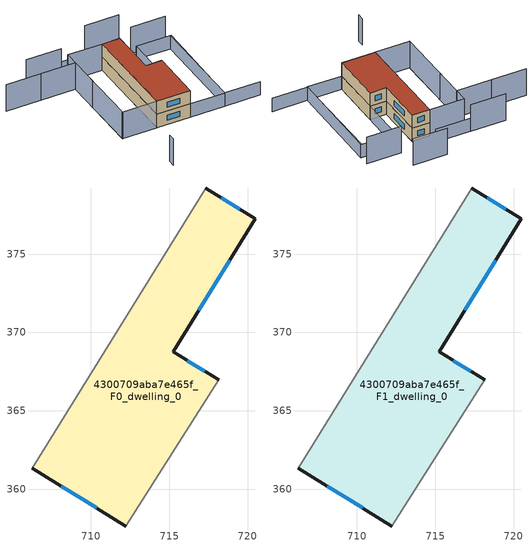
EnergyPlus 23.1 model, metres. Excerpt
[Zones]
4300709aba7e465f_F0_dwelling_0
 floor ground (EU_floor_Construction): 720.49,377.26 715.25,368.75 718.16,366.97 712.23,357.65 706.25,361.33 717.32,379.22 z0
 wall outside (EU_wall_Construction): 718.16,366.97 715.25,368.75 720.49,377.26 717.32,379.22 / 706.25,361.33 712.23,357.65 z0:3
 wall adiabatic (EU_wall_Construction): 717.32,379.22 706.25,361.33 / 712.23,357.65 718.16,366.97 z0:3
 window (EU_Window_Construction): 719.51,377.87 718.31,378.61 / 716.89,371.4 718.86,374.61 / 717.25,367.52 716.16,368.2 / 708.11,360.19 710.37,358.8 z0.93:2.07
4300709aba7e465f_F1_dwelling_0
 floor to 4300709aba7e465f_F0_dwelling_0 (EU_floor_Construction): 720.49,377.26 715.25,368.75 718.15,366.97 712.23,357.65 706.25,361.33 717.32,379.22 z3
 wall outside (EU_wall_Construction): 718.16,366.97 715.25,368.75 720.49,377.26 717.32,379.22 / 706.25,361.33 712.23,357.65 z3:6
 wall adiabatic (EU_wall_Construction): 717.32,379.22 706.25,361.33 / 712.23,357.65 718.16,366.97 z3:6
 window (EU_Window_Construction): 719.51,377.87 718.31,378.61 / 716.89,371.4 718.86,374.61 / 717.25,367.52 716.16,368.2 / 708.11,360.19 710.37,358.8 z3.93:5.07
 roof outside (EU_roof_Construction): 712.23,357.65 718.16,366.97 715.25,368.75 720.49,377.26 717.32,379.22 706.25,361.33 z6
shading: 724.78,349.85 718.45,353.82 / 718.45,353.82 729.6,371.61 / 718.55,381.18 712.35,385.06 / 729.7,371.51 718.39,353.73 / 718.39,353.73 712.23,357.65 / 712.23,357.65 723.54,375.43 / 723.54,375.43 729.7,371.51 z0:3; 703.37,384.48 709.59,380.63 / 709.59,380.63 700.01,365.15 / 697.15,388.32 703.37,384.47 / 727.07,381.11 720.92,384.96 / 730.86,373.38 724.65,377.25 / 697.92,353.96 697.18,352.77 / 712.35,385.07 706.06,389.01 / 717.32,379.22 706.23,361.32 / 706.23,361.32 700.02,365.17 / 700.02,365.17 711.1,383.07 / 711.1,383.07 717.32,379.22 z0:6
[Building]
EU S2 Campaign: North Axis=0; Terrain=City; Solar Distribution=FullExterior
[Site:Location]
Montreal-Trudeau.Intl.AP: Latitude=45.4667; Longitude=-73.75; Time Zone=-5; Elevation=36
[SizingPeriod:WeatherFileDays]
AnnualSizingPeriod: Begin Month=1; Begin Day of Month=1; End Month=12; End Day of Month=31; Day of Week for Start Day=Monday; Use Weather File Daylight Saving Period=No; Use Weather File Rain and Snow Indicators=No
[MATERIAL]
EU_InternalMass_Material: Roughness=MediumRough; Thickness=0.1; Conductivity=1; Density=1800; Specific Heat=900; Thermal Absorptance=0.9; Solar Absorptance=0.7; Visible Absorptance=0.7
[MATERIAL:NOMASS] Roughness=MediumRough; Thermal Absorptance=0.9; Solar Absorptance=0.7; Visible Absorptance=0.7
Name | Thermal Resistance
EU_wall_NoMass; EU_floor_NoMass | 1.36485
EU_roof_NoMass | 2.55992
[WINDOWMATERIAL:SIMPLEGLAZINGSYSTEM]
EU_Window_SimpleGlazing: UFactor=3.92339; Solar Heat Gain Coefficient=0.8; Visible Transmittance=0.8
[CONSTRUCTION]
EU_wall_Construction: EU_wall_NoMass
EU_roof_Construction: EU_roof_NoMass
EU_floor_Construction: EU_floor_NoMass
EU_Window_Construction: EU_Window_SimpleGlazing
EU_InternalMass_Construction: EU_InternalMass_Material
[ZONE] Type=1; Multiplier=1; Ceiling Height=autocalculate; Volume=347.019; Floor Area=autocalculate; Part of Total Floor Area=Yes
4300709aba7e465f_F0_dwelling_0; 4300709aba7e465f_F1_dwelling_0
[INTERNALMASS] Construction=EU_InternalMass_Construction; Surface Area=115.673
Name | Zone or ZoneList
4300709aba7e465f_F0_dwelling_0_EU_InternalMass | 4300709aba7e465f_F0_dwelling_0
4300709aba7e465f_F1_dwelling_0_EU_InternalMass | 4300709aba7e465f_F1_dwelling_0
[OTHEREQUIPMENT] Fuel Type=Electricity; Design Level Calculation Method=Watts/Area; Power per Zone Floor Area=1; Fraction Latent=0; Fraction Radiant=0; Fraction Lost=0; Carbon Dioxide Generation Rate=0; EndUse Subcategory=EU_Step8_InternalGains
Name | Zone or ZoneList or Space or SpaceList | Schedule
EU_Step8_InternalGain_4300709aba7e465f_F0_dwelling_0_f000 | 4300709aba7e465f_F0_dwelling_0 | EU_Step8_GainSchedule_4300709aba7e465f_F0_dwelling_0_f000
EU_Step8_InternalGain_4300709aba7e465f_F1_dwelling_0_f000 | 4300709aba7e465f_F1_dwelling_0 | EU_Step8_GainSchedule_4300709aba7e465f_F1_dwelling_0_f000
[ZONEVENTILATION:DESIGNFLOWRATE] Schedule=EU_AlwaysOn; Design Flow Rate Calculation Method=AirChanges/Hour; Air Changes per Hour=0.860309; Ventilation Type=Natural; Fan Pressure Rise=0; Fan Total Efficiency=1; Constant Term Coefficient=1; Temperature Term Coefficient=0; Velocity Term Coefficient=0; Velocity Squared Term Coefficient=0; Minimum Indoor Temperature=-100; Maximum Indoor Temperature=100; Delta Temperature=-100; Minimum Outdoor Temperature=-100; Maximum Outdoor Temperature=100; Maximum Wind Speed=40
Name | Zone or ZoneList or Space or SpaceList
EU_ConstantAir_4300709aba7e465f_F0_dwelling_0 | 4300709aba7e465f_F0_dwelling_0
EU_ConstantAir_4300709aba7e465f_F1_dwelling_0 | 4300709aba7e465f_F1_dwelling_0
[HVACTEMPLATE:THERMOSTAT] Constant Heating Setpoint=20; Constant Cooling Setpoint=50
EU_HeatOnly_4300709aba7e465f_F0_dwelling_0; EU_HeatOnly_4300709aba7e465f_F1_dwelling_0
[HVACTEMPLATE:ZONE:IDEALLOADSAIRSYSTEM] System Availability Schedule=EU_AlwaysOn; Maximum Heating Supply Air Temperature=50; Minimum Cooling Supply Air Temperature=13; Maximum Heating Supply Air Humidity Ratio=0.0156; Minimum Cooling Supply Air Humidity Ratio=0.0077; Heating Limit=NoLimit; Cooling Limit=NoLimit; Heating Availability Schedule=EU_AlwaysOn; Cooling Availability Schedule=EU_CoolingOff; Dehumidification Control Type=ConstantSensibleHeatRatio; Cooling Sensible Heat Ratio=0.7; Dehumidification Setpoint=60; Humidification Control Type=None; Humidification Setpoint=30; Outdoor Air Method=None; Outdoor Air Flow Rate per Person=0.00944; Outdoor Air Flow Rate per Zone Floor Area=0; Outdoor Air Flow Rate per Zone=0; Demand Controlled Ventilation Type=None; Outdoor Air Economizer Type=NoEconomizer; Heat Recovery Type=None; Sensible Heat Recovery Effectiveness=0.7; Latent Heat Recovery Effectiveness=0.65
Name | Template Thermostat
4300709aba7e465f_F0_dwelling_0 | EU_HeatOnly_4300709aba7e465f_F0_dwelling_0
4300709aba7e465f_F1_dwelling_0 | EU_HeatOnly_4300709aba7e465f_F1_dwelling_0
[SIZING:ZONE] Zone Cooling Design Supply Air Temperature Input Method=SupplyAirTemperature; Zone Cooling Design Supply Air Temperature=13; Zone Heating Design Supply Air Temperature Input Method=SupplyAirTemperature; Zone Heating Design Supply Air Temperature=50; Zone Cooling Design Supply Air Humidity Ratio=0.008; Zone Heating Design Supply Air Humidity Ratio=0.008; Cooling Design Air Flow Method=DesignDay; Cooling Design Air Flow Rate=0; Cooling Minimum Air Flow per Zone Floor Area=0.000762; Cooling Minimum Air Flow=0; Cooling Minimum Air Flow Fraction=0.2; Heating Design Air Flow Method=DesignDay; Heating Design Air Flow Rate=0; Heating Maximum Air Flow per Zone Floor Area=0.002032; Heating Maximum Air Flow=0.141576; Heating Maximum Air Flow Fraction=0.3; Account for Dedicated Outdoor Air System=No; Dedicated Outdoor Air System Control Strategy=NeutralSupplyAir; Dedicated Outdoor Air Low Setpoint Temperature for Design=autosize; Dedicated Outdoor Air High Setpoint Temperature for Design=autosize; Zone Load Sizing Method=Sensible Load Only No Latent Load; Zone Latent Cooling Design Supply Air Humidity Ratio Input Method=HumidityRatioDifference; Zone Cooling Design Supply Air Humidity Ratio Difference=0.005; Zone Latent Heating Design Supply Air Humidity Ratio Input Method=HumidityRatioDifference; Zone Humidification Design Supply Air Humidity Ratio Difference=0.005
4300709aba7e465f_F0_dwelling_0; 4300709aba7e465f_F1_dwelling_0
[SCHEDULE:CONSTANT]
Name | Hourly Value
EU_AlwaysOn | 1
EU_CoolingOff | 0
[SCHEDULE:FILE] Column Number=1; Rows to Skip at Top=0; Number of Hours of Data=8760; Column Separator=Comma; Interpolate to Timestep=No; Minutes per Item=60; Adjust Schedule for Daylight Savings=Yes
Name | File
EU_Step8_GainSchedule_4300709aba7e465f_F0_dwelling_0_f000 | ../../schedules/4300709aba7e465f/4300709aba7e465f_F0_dwelling_0_f000_gain.csv
EU_Step8_GainSchedule_4300709aba7e465f_F1_dwelling_0_f000 | ../../schedules/4300709aba7e465f/4300709aba7e465f_F1_dwelling_0_f000_gain.csv
